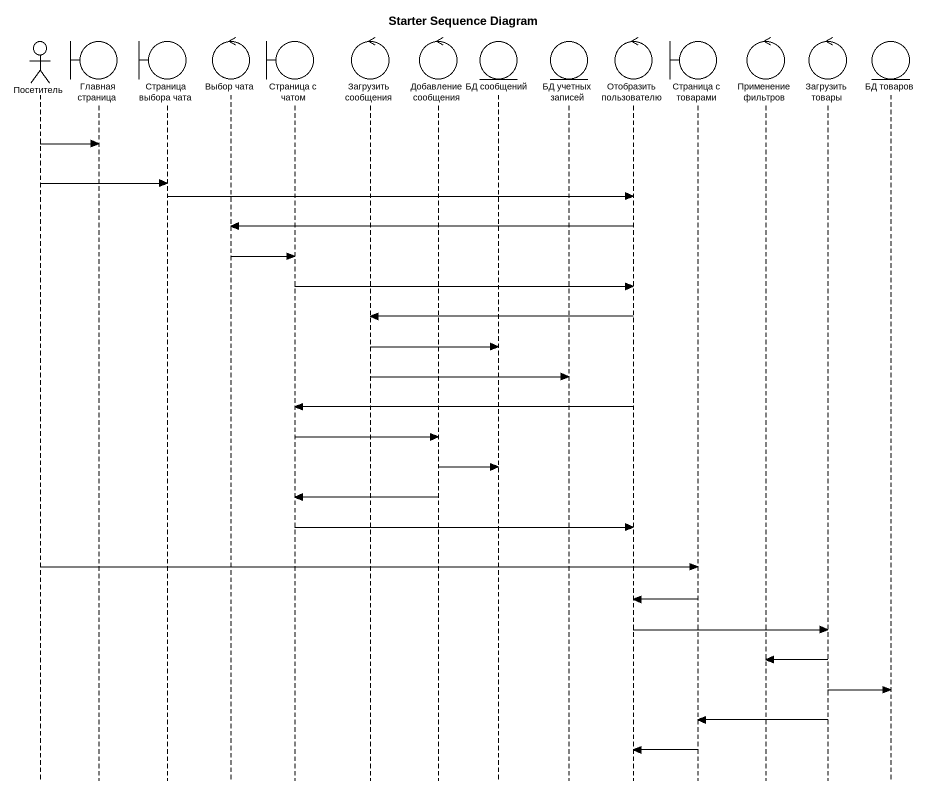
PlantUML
@startuml
title Starter Sequence Diagram
hide footbox
actor Посетитель
boundary "Главная страница" as Главная_страница
boundary "Страница выбора чата" as Страница_выбора_чата
control "Выбор чата" as Выбор_чата
boundary "Страница с чатом" as Страница_с_чатом
control "Загрузить сообщения" as Загрузить_сообщения
control "Добавление сообщения" as Добавление_сообщения
entity "БД сообщений" as БД_сообщений
entity "БД учетных записей" as БД_учетных_записей
control "Отобразить пользователю" as Отобразить_пользователю
boundary "Страница с товарами" as Страница_с_товарами
control "Применение фильтров" as Применение_фильтров
control "Загрузить товары" as Загрузить_товары
entity "БД товаров" as БД_товаров

Посетитель -> Главная_страница
Посетитель -> Страница_выбора_чата
Страница_выбора_чата -> Отобразить_пользователю
Отобразить_пользователю -> Выбор_чата
Выбор_чата -> Страница_с_чатом
Страница_с_чатом -> Отобразить_пользователю
Отобразить_пользователю -> Загрузить_сообщения
Загрузить_сообщения -> БД_сообщений
Загрузить_сообщения -> БД_учетных_записей
Отобразить_пользователю -> Страница_с_чатом
Страница_с_чатом -> Добавление_сообщения
Добавление_сообщения -> БД_сообщений
Добавление_сообщения -> Страница_с_чатом
Страница_с_чатом -> Отобразить_пользователю
Посетитель -> Страница_с_товарами
Страница_с_товарами -> Отобразить_пользователю
Отобразить_пользователю -> Загрузить_товары
Загрузить_товары -> Применение_фильтров
Загрузить_товары -> БД_товаров
Загрузить_товары -> Страница_с_товарами
Страница_с_товарами -> Отобразить_пользователю
@enduml
